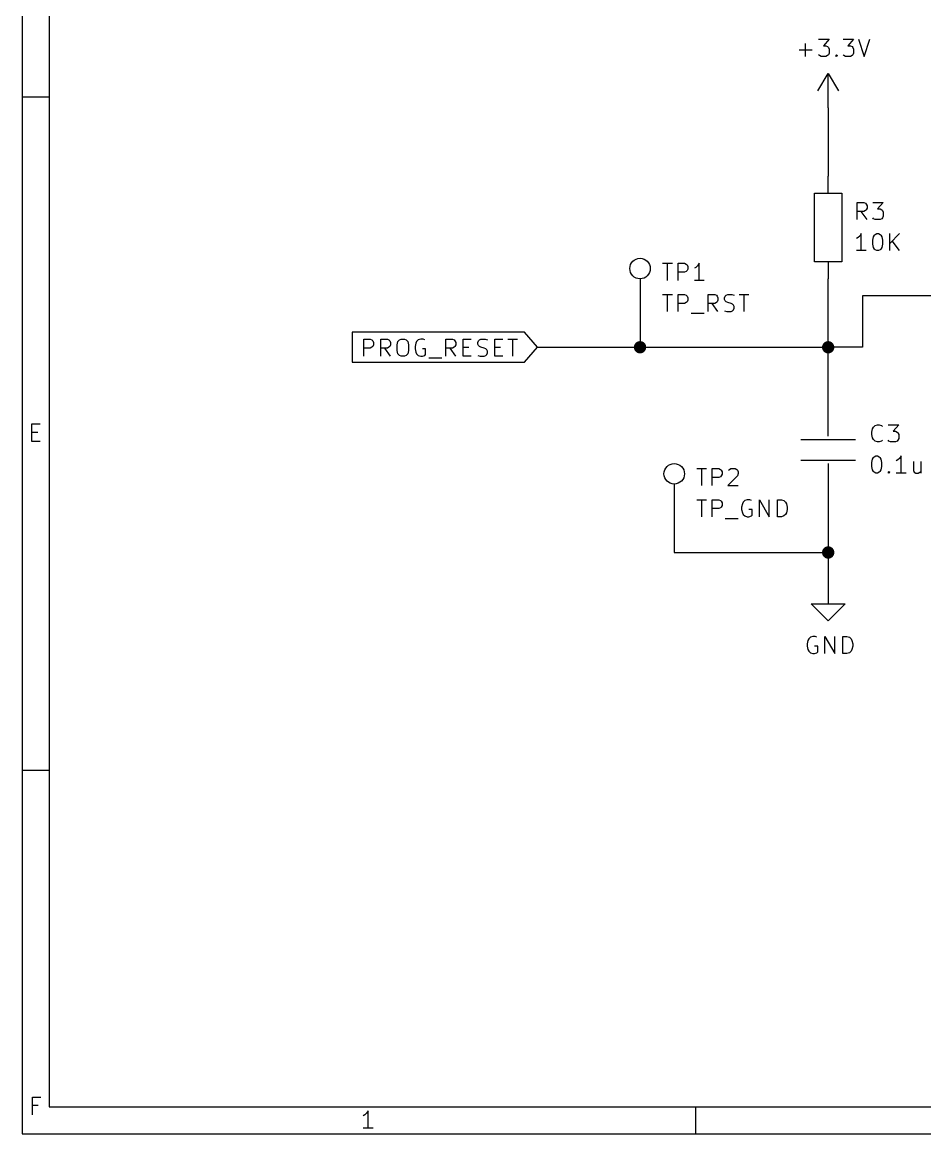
# Model space of a CAD drawing. Extents: x 0.4 to 16.1, y -11.3 to -0.4.
# Drawn here: x 0.394 to 3.032, y -11.299 to -8.05 of the extents above; entities that cross this region are included whole.
import ezdxf

# ---------------------------------------------------------------- set-up
doc = ezdxf.new("R2010")
doc.units = 0
doc.header["$MEASUREMENT"] = 0
for name, color, linetype in [('BROWN2', 54, 'CONTINUOUS'), ('MAGENTA2', 6, 'CONTINUOUS'), ('MAGENTA3', 221, 'CONTINUOUS')]:
    doc.layers.add(name, color=color, linetype=linetype)

msp = doc.modelspace()

# ---------------------------------------------------------------- linework, layer by layer
at = {"layer": 'BROWN2', "linetype": 'CONTINUOUS'}
for p, q in [((0.3937, -0.3937), (0.3937, -11.2993)), ((0.47244, -0.47244), (0.47244, -11.2206)), ((2.72, -8.25), (2.75, -8.2)), ((2.75, -8.3), (2.75, -8.2)), ((2.75, -8.2), (2.78, -8.25)), ((0.3937, -8.26772), (0.47244, -8.26772)), ((2.75, -8.55), (2.75, -8.5)), ((2.71, -8.75), (2.71, -8.55)), ((2.71, -8.55), (2.79, -8.55)), ((2.79, -8.55), (2.79, -8.75)), ((2.79, -8.75), (2.71, -8.75)), ((2.75, -8.75), (2.75, -8.8)), ((2.2, -8.8), (2.2, -8.9)), ((1.8625, -8.95624), (1.35832, -8.95624)), ((1.35832, -8.95624), (1.35832, -9)), ((1.9, -9), (1.8625, -8.95624)), ((1.35832, -9), (1.35832, -9.04376)), ((1.39211, -9.02619), (1.39211, -8.97619)), ((1.39211, -8.97619), (1.41116, -8.97619)), ((1.41116, -8.97619), (1.41592, -8.97857)), ((1.41592, -9), (1.41116, -9.00238)), ((1.41592, -8.97857), (1.4183, -8.98095)), ((1.4183, -8.99762), (1.41592, -9)), ((1.4183, -8.98095), (1.42068, -8.98572)), ((1.42068, -8.99286), (1.4183, -8.99762)), ((1.42068, -8.98572), (1.42068, -8.99286)), ((1.44211, -9.02619), (1.44211, -8.97619)), ((1.44211, -8.97619), (1.46116, -8.97619)), ((1.46116, -8.97619), (1.46592, -8.97857)), ((1.46592, -9), (1.46116, -9.00238)), ((1.46592, -8.97857), (1.4683, -8.98095)), ((1.4683, -8.99762), (1.46592, -9)), ((1.4683, -8.98095), (1.47068, -8.98572)), ((1.47068, -8.99286), (1.4683, -8.99762)), ((1.47068, -8.98572), (1.47068, -8.99286)), ((1.48973, -8.99286), (1.49211, -8.98333)), ((1.48973, -9.00952), (1.48973, -8.99286)), ((1.49211, -8.98333), (1.49687, -8.97857)), ((1.49687, -8.97857), (1.50163, -8.97619)), ((1.50163, -8.97619), (1.51116, -8.97619)), ((1.51116, -8.97619), (1.51592, -8.97857)), ((1.51592, -8.97857), (1.52068, -8.98333)), ((1.52068, -8.98333), (1.52306, -8.99286)), ((1.52306, -8.99286), (1.52306, -9.00952)), ((1.54449, -8.9881), (1.54211, -8.99762)), ((1.54211, -8.99762), (1.54211, -9.00476)), ((1.54687, -8.98333), (1.54449, -8.9881)), ((1.55163, -8.97857), (1.54687, -8.98333)), ((1.55878, -8.97619), (1.55163, -8.97857)), ((1.56592, -8.97619), (1.55878, -8.97619)), ((1.57068, -8.97857), (1.56592, -8.97619)), ((1.63259, -9.02619), (1.63259, -8.97619)), ((1.63259, -8.97619), (1.65163, -8.97619)), ((1.65163, -8.97619), (1.6564, -8.97857)), ((1.6564, -9), (1.65163, -9.00238)), ((1.6564, -8.97857), (1.65878, -8.98095)), ((1.65878, -8.99762), (1.6564, -9)), ((1.65878, -8.98095), (1.66116, -8.98572)), ((1.66116, -8.99286), (1.65878, -8.99762)), ((1.66116, -8.98572), (1.66116, -8.99286)), ((1.68259, -9.02619), (1.68259, -8.97619)), ((1.68259, -8.97619), (1.7064, -8.97619)), ((1.68259, -9), (1.69925, -9)), ((1.72544, -8.98572), (1.72782, -8.98095)), ((1.72544, -8.99048), (1.72544, -8.98572)), ((1.72782, -8.99524), (1.72544, -8.99048)), ((1.72782, -8.98095), (1.7302, -8.97857)), ((1.7302, -8.99762), (1.72782, -8.99524)), ((1.7302, -8.97857), (1.73497, -8.97619)), ((1.73497, -9), (1.7302, -8.99762)), ((1.73497, -8.97619), (1.74687, -8.97619)), ((1.74449, -9.00238), (1.73497, -9)), ((1.74687, -8.97619), (1.75402, -8.97857)), ((1.77544, -9.02619), (1.77544, -8.97619)), ((1.77544, -8.97619), (1.79925, -8.97619)), ((1.77544, -9), (1.79211, -9)), ((1.81354, -8.97619), (1.84211, -8.97619)), ((1.82782, -9.02619), (1.82782, -8.97619)), ((1.8625, -9.04376), (1.9, -9)), ((1.41116, -9.00238), (1.39211, -9.00238)), ((1.46116, -9.00238), (1.44211, -9.00238)), ((1.47068, -9.02619), (1.45402, -9.00238)), ((1.49211, -9.01905), (1.48973, -9.00952)), ((1.49687, -9.02381), (1.49211, -9.01905)), ((1.50163, -9.02619), (1.49687, -9.02381)), ((1.51116, -9.02619), (1.50163, -9.02619)), ((1.51592, -9.02381), (1.51116, -9.02619)), ((1.52068, -9.01905), (1.51592, -9.02381)), ((1.52306, -9.00952), (1.52068, -9.01905)), ((1.54211, -9.00476), (1.54449, -9.01429)), ((1.54449, -9.01429), (1.54687, -9.01905)), ((1.54687, -9.01905), (1.55163, -9.02381)), ((1.55163, -9.02381), (1.55878, -9.02619)), ((1.55878, -9.02619), (1.56354, -9.02619)), ((1.57306, -9.00476), (1.56354, -9.00476)), ((1.56354, -9.02619), (1.57068, -9.02381)), ((1.57068, -9.02381), (1.57306, -9.02143)), ((1.57306, -9.02143), (1.57306, -9.00476)), ((1.58259, -9.03095), (1.62068, -9.03095)), ((1.65163, -9.00238), (1.63259, -9.00238)), ((1.66116, -9.02619), (1.64449, -9.00238)), ((1.7064, -9.02619), (1.68259, -9.02619)), ((1.72544, -9.02381), (1.73259, -9.02619)), ((1.73259, -9.02619), (1.74449, -9.02619)), ((1.74925, -9.00476), (1.74449, -9.00238)), ((1.74449, -9.02619), (1.74925, -9.02381)), ((1.75163, -9.00715), (1.74925, -9.00476)), ((1.74925, -9.02381), (1.75163, -9.02143)), ((1.75402, -9.01191), (1.75163, -9.00715)), ((1.75163, -9.02143), (1.75402, -9.01667)), ((1.75402, -9.01667), (1.75402, -9.01191)), ((1.79925, -9.02619), (1.77544, -9.02619)), ((1.35832, -9.04376), (1.8625, -9.04376)), ((2.75, -9.26), (2.75, -9.15)), ((0.4221, -9.27512), (0.4221, -9.22394)), ((0.4221, -9.22394), (0.44647, -9.22394)), ((0.4221, -9.24831), (0.43916, -9.24831)), ((0.44647, -9.27512), (0.4221, -9.27512)), ((2.67, -9.27), (2.83, -9.27)), ((2.67, -9.33), (2.83, -9.33)), ((2.75, -9.34), (2.75, -9.45)), ((2.3, -9.4), (2.3, -9.5)), ((2.75, -9.7), (2.75, -9.75)), ((2.75, -9.8), (2.7, -9.75)), ((2.7, -9.75), (2.75, -9.75)), ((2.75, -9.75), (2.8, -9.75)), ((2.8, -9.75), (2.75, -9.8)), ((0.3937, -10.2362), (0.47244, -10.2362)), ((0.42332, -11.2436), (0.42332, -11.1924)), ((0.42332, -11.1924), (0.44769, -11.1924)), ((0.44038, -11.2168), (0.42332, -11.2168)), ((0.47244, -11.2206), (16.0626, -11.2206)), ((1.4004, -11.2392), (1.39553, -11.2441)), ((1.40528, -11.2319), (1.4004, -11.2392)), ((1.40528, -11.2831), (1.40528, -11.2319)), ((2.3622, -11.2206), (2.3622, -11.2993)), ((1.39553, -11.2441), (1.39065, -11.2465)), ((0.3937, -11.2993), (16.1413, -11.2993)), ((1.4199, -11.2831), (1.39065, -11.2831))]:
    msp.add_line(p, q, dxfattribs=at)
at = {"layer": 'BROWN2'}
for centre in [(2.2, -8.77), (2.3, -9.37)]:
    msp.add_circle(centre, 0.03, dxfattribs=at)
at = {"layer": 'MAGENTA2', "linetype": 'CONTINUOUS'}
for p, q in [((2.68405, -8.14962), (2.68405, -8.11152)), ((2.72214, -8.09962), (2.75309, -8.09962)), ((2.75309, -8.09962), (2.73643, -8.11867)), ((2.73643, -8.11867), (2.74357, -8.11867)), ((2.74357, -8.11867), (2.74833, -8.12105)), ((2.74833, -8.12105), (2.75071, -8.12343)), ((2.75071, -8.12343), (2.75309, -8.12819)), ((2.79357, -8.09962), (2.82452, -8.09962)), ((2.82452, -8.09962), (2.80785, -8.11867)), ((2.80785, -8.11867), (2.815, -8.11867)), ((2.815, -8.11867), (2.81976, -8.12105)), ((2.81976, -8.12105), (2.82214, -8.12343)), ((2.82214, -8.12343), (2.82452, -8.12819)), ((2.83881, -8.09962), (2.85547, -8.14962)), ((2.85547, -8.14962), (2.87214, -8.09962)), ((2.665, -8.13057), (2.70309, -8.13057)), ((2.72452, -8.14724), (2.72214, -8.14485)), ((2.72928, -8.14962), (2.72452, -8.14724)), ((2.74357, -8.14962), (2.72928, -8.14962)), ((2.74833, -8.14724), (2.74357, -8.14962)), ((2.75071, -8.14485), (2.74833, -8.14724)), ((2.75309, -8.14009), (2.75071, -8.14485)), ((2.75309, -8.12819), (2.75309, -8.14009)), ((2.77214, -8.14724), (2.77452, -8.14485)), ((2.77452, -8.14962), (2.77214, -8.14724)), ((2.77452, -8.14485), (2.7769, -8.14724)), ((2.77452, -8.14485), (2.77452, -8.14962)), ((2.7769, -8.14724), (2.77452, -8.14962)), ((2.79595, -8.14724), (2.79357, -8.14485)), ((2.80071, -8.14962), (2.79595, -8.14724)), ((2.815, -8.14962), (2.80071, -8.14962)), ((2.81976, -8.14724), (2.815, -8.14962)), ((2.82214, -8.14485), (2.81976, -8.14724)), ((2.82452, -8.14009), (2.82214, -8.14485)), ((2.82452, -8.12819), (2.82452, -8.14009)), ((2.83503, -8.62662), (2.83503, -8.57662)), ((2.83503, -8.57662), (2.85407, -8.57662)), ((2.85407, -8.57662), (2.85883, -8.579)), ((2.88026, -8.57662), (2.91122, -8.57662)), ((2.91122, -8.57662), (2.89455, -8.59567)), ((2.85407, -8.60281), (2.83503, -8.60281)), ((2.8636, -8.62662), (2.84693, -8.60281)), ((2.85883, -8.60043), (2.85407, -8.60281)), ((2.85883, -8.579), (2.86122, -8.58138)), ((2.86122, -8.59805), (2.85883, -8.60043)), ((2.86122, -8.58138), (2.8636, -8.58614)), ((2.8636, -8.59328), (2.86122, -8.59805)), ((2.8636, -8.58614), (2.8636, -8.59328)), ((2.89455, -8.59567), (2.90169, -8.59567)), ((2.90169, -8.59567), (2.90646, -8.59805)), ((2.90646, -8.59805), (2.90883, -8.60043)), ((2.90883, -8.60043), (2.91122, -8.60519)), ((2.91122, -8.60519), (2.91122, -8.61709)), ((2.88265, -8.62424), (2.88026, -8.62185)), ((2.88741, -8.62662), (2.88265, -8.62424)), ((2.90169, -8.62662), (2.88741, -8.62662)), ((2.90646, -8.62424), (2.90169, -8.62662)), ((2.90883, -8.62185), (2.90646, -8.62424)), ((2.91122, -8.61709), (2.90883, -8.62185)), ((2.84217, -8.67476), (2.83741, -8.67952)), ((2.84693, -8.66762), (2.84217, -8.67476)), ((2.84693, -8.71762), (2.84693, -8.66762)), ((2.88265, -8.67714), (2.88503, -8.67238)), ((2.88503, -8.67238), (2.88741, -8.67)), ((2.88741, -8.67), (2.89217, -8.66762)), ((2.89217, -8.66762), (2.89693, -8.66762)), ((2.89693, -8.66762), (2.90169, -8.67)), ((2.90169, -8.67), (2.90407, -8.67238)), ((2.90407, -8.67238), (2.90646, -8.67714)), ((2.93027, -8.71762), (2.93027, -8.66762)), ((2.95884, -8.66762), (2.93027, -8.69619)), ((2.83741, -8.67952), (2.83265, -8.6819)), ((2.88027, -8.68667), (2.88265, -8.67714)), ((2.88027, -8.69857), (2.88027, -8.68667)), ((2.88265, -8.70809), (2.88027, -8.69857)), ((2.88503, -8.71285), (2.88265, -8.70809)), ((2.90646, -8.70809), (2.90407, -8.71285)), ((2.90646, -8.67714), (2.90884, -8.68667)), ((2.90884, -8.69857), (2.90646, -8.70809)), ((2.90884, -8.68667), (2.90884, -8.69857)), ((2.95884, -8.71762), (2.93741, -8.68905)), ((2.86122, -8.71762), (2.83265, -8.71762)), ((2.88741, -8.71524), (2.88503, -8.71285)), ((2.89217, -8.71762), (2.88741, -8.71524)), ((2.89693, -8.71762), (2.89217, -8.71762)), ((2.90169, -8.71524), (2.89693, -8.71762)), ((2.90407, -8.71285), (2.90169, -8.71524)), ((2.26588, -8.75462), (2.29445, -8.75462)), ((2.28017, -8.80462), (2.28017, -8.75462)), ((2.31112, -8.80462), (2.31112, -8.75462)), ((2.31112, -8.75462), (2.33017, -8.75462)), ((2.33017, -8.75462), (2.33493, -8.757)), ((2.33493, -8.757), (2.33731, -8.75938)), ((2.33731, -8.75938), (2.33969, -8.76414)), ((2.33969, -8.77128), (2.33731, -8.77605)), ((2.33969, -8.76414), (2.33969, -8.77128)), ((2.3635, -8.76652), (2.35874, -8.7689)), ((2.36826, -8.76176), (2.3635, -8.76652)), ((2.37303, -8.75462), (2.36826, -8.76176)), ((2.37303, -8.80462), (2.37303, -8.75462)), ((2.33017, -8.78081), (2.31112, -8.78081)), ((2.33493, -8.77843), (2.33017, -8.78081)), ((2.33731, -8.77605), (2.33493, -8.77843)), ((2.38731, -8.80462), (2.35874, -8.80462)), ((2.26589, -8.84562), (2.29446, -8.84562)), ((2.28017, -8.89562), (2.28017, -8.84562)), ((2.31113, -8.89562), (2.31113, -8.84562)), ((2.31113, -8.84562), (2.33017, -8.84562)), ((2.33017, -8.84562), (2.33493, -8.848)), ((2.33493, -8.86943), (2.33017, -8.87181)), ((2.33493, -8.848), (2.33731, -8.85038)), ((2.33731, -8.86705), (2.33493, -8.86943)), ((2.33731, -8.85038), (2.3397, -8.85514)), ((2.3397, -8.86228), (2.33731, -8.86705)), ((2.3397, -8.85514), (2.3397, -8.86228)), ((2.39922, -8.89562), (2.39922, -8.84562)), ((2.39922, -8.84562), (2.41827, -8.84562)), ((2.41827, -8.84562), (2.42303, -8.848)), ((2.42303, -8.86943), (2.41827, -8.87181)), ((2.42303, -8.848), (2.42541, -8.85038)), ((2.42541, -8.86705), (2.42303, -8.86943)), ((2.42541, -8.85038), (2.42779, -8.85514)), ((2.42779, -8.86228), (2.42541, -8.86705)), ((2.42779, -8.85514), (2.42779, -8.86228)), ((2.44684, -8.85514), (2.44922, -8.85038)), ((2.44684, -8.8599), (2.44684, -8.85514)), ((2.44922, -8.86467), (2.44684, -8.8599)), ((2.44922, -8.85038), (2.4516, -8.848)), ((2.4516, -8.86705), (2.44922, -8.86467)), ((2.4516, -8.848), (2.45636, -8.84562)), ((2.45636, -8.86943), (2.4516, -8.86705)), ((2.45636, -8.84562), (2.46827, -8.84562)), ((2.46589, -8.87181), (2.45636, -8.86943)), ((2.46827, -8.84562), (2.47541, -8.848)), ((2.4897, -8.84562), (2.51827, -8.84562)), ((2.50398, -8.89562), (2.50398, -8.84562)), ((2.33017, -8.87181), (2.31113, -8.87181)), ((2.34922, -8.90038), (2.38731, -8.90038)), ((2.41827, -8.87181), (2.39922, -8.87181)), ((2.42779, -8.89562), (2.41113, -8.87181)), ((2.44684, -8.89324), (2.45398, -8.89562)), ((2.45398, -8.89562), (2.46589, -8.89562)), ((2.47065, -8.87419), (2.46589, -8.87181)), ((2.46589, -8.89562), (2.47065, -8.89324)), ((2.47303, -8.87657), (2.47065, -8.87419)), ((2.47065, -8.89324), (2.47303, -8.89085)), ((2.47541, -8.88133), (2.47303, -8.87657)), ((2.47303, -8.89085), (2.47541, -8.88609)), ((2.47541, -8.88609), (2.47541, -8.88133)), ((2.88717, -9.229), (2.89431, -9.22662)), ((2.89431, -9.22662), (2.89907, -9.22662)), ((2.89907, -9.22662), (2.90622, -9.229)), ((2.92526, -9.22662), (2.95622, -9.22662)), ((2.95622, -9.22662), (2.93955, -9.24567)), ((2.87765, -9.24805), (2.88003, -9.23852)), ((2.87765, -9.25519), (2.87765, -9.24805)), ((2.88003, -9.26471), (2.87765, -9.25519)), ((2.88003, -9.23852), (2.88241, -9.23376)), ((2.88241, -9.23376), (2.88717, -9.229)), ((2.90622, -9.229), (2.9086, -9.23138)), ((2.93955, -9.24567), (2.94669, -9.24567)), ((2.94669, -9.24567), (2.95146, -9.24805)), ((2.95146, -9.24805), (2.95383, -9.25043)), ((2.95383, -9.25043), (2.95622, -9.25519)), ((2.95622, -9.25519), (2.95622, -9.26709)), ((2.88241, -9.26947), (2.88003, -9.26471)), ((2.88717, -9.27424), (2.88241, -9.26947)), ((2.89431, -9.27662), (2.88717, -9.27424)), ((2.89907, -9.27662), (2.89431, -9.27662)), ((2.90622, -9.27424), (2.89907, -9.27662)), ((2.9086, -9.27185), (2.90622, -9.27424)), ((2.92765, -9.27424), (2.92526, -9.27185)), ((2.93241, -9.27662), (2.92765, -9.27424)), ((2.94669, -9.27662), (2.93241, -9.27662)), ((2.95146, -9.27424), (2.94669, -9.27662)), ((2.95383, -9.27185), (2.95146, -9.27424)), ((2.95622, -9.26709), (2.95383, -9.27185)), ((2.88003, -9.32714), (2.88241, -9.32238)), ((2.88241, -9.32238), (2.88479, -9.32)), ((2.88479, -9.32), (2.88955, -9.31762)), ((2.88955, -9.31762), (2.89431, -9.31762)), ((2.89431, -9.31762), (2.89907, -9.32)), ((2.89907, -9.32), (2.90146, -9.32238)), ((2.90146, -9.32238), (2.90384, -9.32714)), ((2.9586, -9.32476), (2.95384, -9.32952)), ((2.96336, -9.31762), (2.9586, -9.32476)), ((2.96336, -9.36762), (2.96336, -9.31762)), ((2.36588, -9.35462), (2.39445, -9.35462)), ((2.38017, -9.40462), (2.38017, -9.35462)), ((2.41112, -9.40462), (2.41112, -9.35462)), ((2.41112, -9.35462), (2.43017, -9.35462)), ((2.43017, -9.35462), (2.43493, -9.357)), ((2.43493, -9.357), (2.43731, -9.35938)), ((2.45874, -9.35938), (2.46112, -9.357)), ((2.46112, -9.357), (2.46588, -9.35462)), ((2.46588, -9.35462), (2.47779, -9.35462)), ((2.47779, -9.35462), (2.48255, -9.357)), ((2.48255, -9.357), (2.48493, -9.35938)), ((2.87765, -9.33667), (2.88003, -9.32714)), ((2.87765, -9.34857), (2.87765, -9.33667)), ((2.88003, -9.35809), (2.87765, -9.34857)), ((2.88241, -9.36285), (2.88003, -9.35809)), ((2.90384, -9.35809), (2.90146, -9.36285)), ((2.90384, -9.32714), (2.90622, -9.33667)), ((2.90622, -9.34857), (2.90384, -9.35809)), ((2.90622, -9.33667), (2.90622, -9.34857)), ((2.95384, -9.32952), (2.94907, -9.3319)), ((2.99907, -9.33428), (2.99907, -9.36047)), ((3.0205, -9.33428), (3.0205, -9.36762)), ((2.43017, -9.38081), (2.41112, -9.38081)), ((2.43493, -9.37843), (2.43017, -9.38081)), ((2.43731, -9.37605), (2.43493, -9.37843)), ((2.43731, -9.35938), (2.43969, -9.36414)), ((2.43969, -9.37128), (2.43731, -9.37605)), ((2.43969, -9.36414), (2.43969, -9.37128)), ((2.48493, -9.37605), (2.45636, -9.40462)), ((2.48493, -9.35938), (2.48731, -9.36414)), ((2.48731, -9.3689), (2.48493, -9.37605)), ((2.48731, -9.36414), (2.48731, -9.3689)), ((2.88479, -9.36524), (2.88241, -9.36285)), ((2.88955, -9.36762), (2.88479, -9.36524)), ((2.89431, -9.36762), (2.88955, -9.36762)), ((2.89907, -9.36524), (2.89431, -9.36762)), ((2.90146, -9.36285), (2.89907, -9.36524)), ((2.92527, -9.36524), (2.92765, -9.36285)), ((2.92765, -9.36762), (2.92527, -9.36524)), ((2.92765, -9.36285), (2.93003, -9.36524)), ((2.92765, -9.36285), (2.92765, -9.36762)), ((2.93003, -9.36524), (2.92765, -9.36762)), ((2.97765, -9.36762), (2.94907, -9.36762)), ((2.99907, -9.36047), (3.00146, -9.36524)), ((3.00146, -9.36524), (3.00622, -9.36762)), ((3.00622, -9.36762), (3.01336, -9.36762)), ((3.01336, -9.36762), (3.01812, -9.36524)), ((3.01812, -9.36524), (3.0205, -9.36285)), ((2.45636, -9.40462), (2.48731, -9.40462)), ((2.36588, -9.44562), (2.39446, -9.44562)), ((2.38017, -9.49562), (2.38017, -9.44562)), ((2.41112, -9.49562), (2.41112, -9.44562)), ((2.41112, -9.44562), (2.43017, -9.44562)), ((2.43017, -9.44562), (2.43493, -9.448)), ((2.43493, -9.448), (2.43731, -9.45038)), ((2.43731, -9.45038), (2.43969, -9.45514)), ((2.43969, -9.45514), (2.43969, -9.46228)), ((2.5016, -9.45276), (2.49922, -9.45752)), ((2.50636, -9.448), (2.5016, -9.45276)), ((2.5135, -9.44562), (2.50636, -9.448)), ((2.52065, -9.44562), (2.5135, -9.44562)), ((2.52541, -9.448), (2.52065, -9.44562)), ((2.54922, -9.49562), (2.54922, -9.44562)), ((2.54922, -9.44562), (2.57779, -9.49562)), ((2.57779, -9.49562), (2.57779, -9.44562)), ((2.6016, -9.49562), (2.6016, -9.44562)), ((2.6016, -9.44562), (2.6135, -9.44562)), ((2.6135, -9.44562), (2.62065, -9.448)), ((2.62065, -9.448), (2.62541, -9.45276)), ((2.62541, -9.45276), (2.62779, -9.45752)), ((2.43017, -9.47181), (2.41112, -9.47181)), ((2.43493, -9.46943), (2.43017, -9.47181)), ((2.43731, -9.46705), (2.43493, -9.46943)), ((2.43969, -9.46228), (2.43731, -9.46705)), ((2.49922, -9.45752), (2.49683, -9.46705)), ((2.49683, -9.46705), (2.49683, -9.47419)), ((2.49683, -9.47419), (2.49922, -9.48371)), ((2.49922, -9.48371), (2.5016, -9.48847)), ((2.5016, -9.48847), (2.50636, -9.49324)), ((2.52779, -9.47419), (2.51826, -9.47419)), ((2.52779, -9.49085), (2.52779, -9.47419)), ((2.62541, -9.48847), (2.62065, -9.49324)), ((2.62779, -9.48371), (2.62541, -9.48847)), ((2.62779, -9.45752), (2.63017, -9.46705)), ((2.63017, -9.47419), (2.62779, -9.48371)), ((2.63017, -9.46705), (2.63017, -9.47419)), ((2.44922, -9.50038), (2.48731, -9.50038)), ((2.50636, -9.49324), (2.5135, -9.49562)), ((2.5135, -9.49562), (2.51826, -9.49562)), ((2.51826, -9.49562), (2.52541, -9.49324)), ((2.52541, -9.49324), (2.52779, -9.49085)), ((2.6135, -9.49562), (2.6016, -9.49562)), ((2.62065, -9.49324), (2.6135, -9.49562)), ((2.705, -9.84562), (2.69785, -9.848)), ((2.71214, -9.84562), (2.705, -9.84562)), ((2.7169, -9.848), (2.71214, -9.84562)), ((2.74071, -9.89562), (2.74071, -9.84562)), ((2.74071, -9.84562), (2.76928, -9.89562)), ((2.76928, -9.89562), (2.76928, -9.84562)), ((2.79309, -9.89562), (2.79309, -9.84562)), ((2.79309, -9.84562), (2.805, -9.84562)), ((2.805, -9.84562), (2.81214, -9.848)), ((2.69071, -9.85752), (2.68833, -9.86705)), ((2.68833, -9.86705), (2.68833, -9.87419)), ((2.68833, -9.87419), (2.69071, -9.88371)), ((2.69309, -9.85276), (2.69071, -9.85752)), ((2.69785, -9.848), (2.69309, -9.85276)), ((2.71928, -9.87419), (2.70976, -9.87419)), ((2.71928, -9.89085), (2.71928, -9.87419)), ((2.81214, -9.848), (2.8169, -9.85276)), ((2.8169, -9.85276), (2.81928, -9.85752)), ((2.81928, -9.85752), (2.82167, -9.86705)), ((2.82167, -9.87419), (2.81928, -9.88371)), ((2.82167, -9.86705), (2.82167, -9.87419)), ((2.69071, -9.88371), (2.69309, -9.88847)), ((2.69309, -9.88847), (2.69785, -9.89324)), ((2.69785, -9.89324), (2.705, -9.89562)), ((2.705, -9.89562), (2.70976, -9.89562)), ((2.70976, -9.89562), (2.7169, -9.89324)), ((2.7169, -9.89324), (2.71928, -9.89085)), ((2.805, -9.89562), (2.79309, -9.89562)), ((2.81214, -9.89324), (2.805, -9.89562)), ((2.8169, -9.88847), (2.81214, -9.89324)), ((2.81928, -9.88371), (2.8169, -9.88847))]:
    msp.add_line(p, q, dxfattribs=at)
at = {"layer": 'MAGENTA3', "linetype": 'CONTINUOUS'}
for p, q in [((2.75, -8.3), (2.75, -8.5)), ((2.75, -9), (2.75, -8.8)), ((4.65, -8.85), (2.85, -8.85)), ((2.85, -8.85), (2.85, -9)), ((2.2, -8.9), (2.2, -9)), ((1.9, -9), (2.2, -9)), ((2.2, -9), (2.75, -9)), ((2.75, -9.15), (2.75, -9)), ((2.85, -9), (2.75, -9)), ((2.75, -9.45), (2.75, -9.6)), ((2.3, -9.5), (2.3, -9.6)), ((2.3, -9.6), (2.75, -9.6)), ((2.75, -9.6), (2.75, -9.7))]:
    msp.add_line(p, q, dxfattribs=at)
at = {"layer": 'MAGENTA3', "const_width": 0.018}
for points in [[(2.191, -9, 1), (2.209, -9, 1)], [(2.741, -9, 1), (2.759, -9, 1)], [(2.741, -9.6, 1), (2.759, -9.6, 1)]]:
    msp.add_lwpolyline(points, format="xyb", close=True, dxfattribs=at)

doc.saveas('drawing.dxf')
